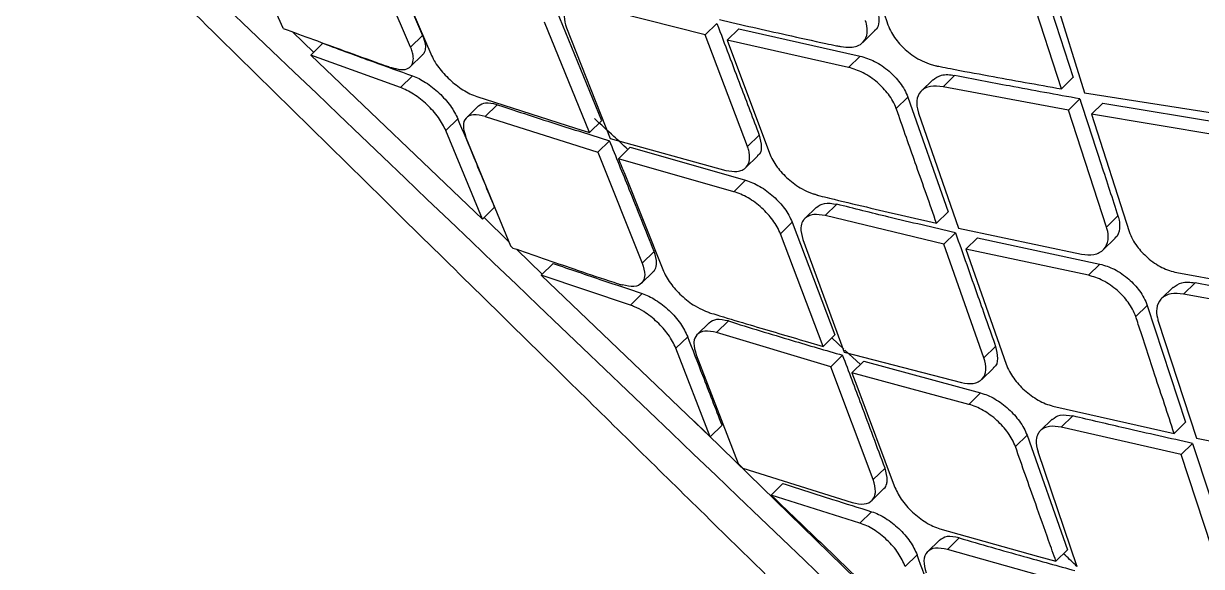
# Model space of a CAD drawing. Extents: x 525 to 613, y 487 to 635.
# Drawn here: x 595.825 to 597.154, y 582.168 to 582.78 of the extents above; entities that cross this region are included whole.
import ezdxf

# ---------------------------------------------------------------- set-up
doc = ezdxf.new("R2010")
doc.units = 0
doc.header["$MEASUREMENT"] = 0
doc.layers.add('1', color=4, linetype='Continuous')
doc.layers.add('STD TEST', color=3, linetype='Continuous')

# ---------------------------------------------------------------- blocks, each defined once
blk = doc.blocks.new('2023 VANGUARD')
at = {"layer": '1', "color": 3, "linetype": 'Continuous', "lineweight": 25}
for p, q in [((27.1039, -9.7952), (27.1575, -9.9162)), ((27.2623, -9.8024), (27.3153, -9.9246)), ((27.3017, -9.9379), (27.2487, -9.8157)), ((27.2776, -9.8369), (27.3245, -9.9455)), ((28.0064, -9.84), (28.0491, -9.9723)), ((28.0361, -9.985), (27.9934, -9.8527)), ((28.021, -9.8568), (28.0621, -9.9895)), ((27.4662, -9.8966), (27.517, -10.0208)), ((27.6341, -9.9242), (27.5016, -9.8907)), ((27.5036, -10.034), (27.4528, -9.9096)), ((27.6473, -9.9113), (27.6341, -9.9242)), ((27.1581, -9.9168), (27.1575, -9.9162)), ((27.1924, -9.9438), (27.1685, -9.9207)), ((27.3017, -9.9379), (27.3153, -9.9246)), ((27.4776, -9.9163), (27.527, -10.041)), ((27.6818, -10.05), (27.6341, -9.9242)), ((27.6588, -9.9301), (27.6719, -9.9172)), ((27.6719, -9.9172), (27.8089, -9.9479)), ((27.8118, -9.9327), (27.8248, -9.92)), ((27.1891, -9.947), (27.2028, -9.9336)), ((27.6588, -9.9301), (27.7065, -10.0574)), ((27.7959, -9.9607), (27.6588, -9.9301)), ((27.1891, -9.947), (27.383, -10.1318)), ((27.2902, -9.9834), (27.1891, -9.947)), ((27.3014, -9.96), (27.315, -9.9467)), ((27.7959, -9.9607), (27.8089, -9.9479)), ((27.2902, -9.9834), (27.3037, -9.9702)), ((27.891, -9.9746), (27.878, -9.9873)), ((27.9025, -9.9825), (27.9155, -9.9698)), ((28.0361, -9.985), (28.049, -9.9723)), ((27.3764, -9.9936), (27.4878, -10.0291)), ((28.0439, -10.009), (27.9025, -9.9825)), ((28.0621, -9.9895), (28.2064, -10.0119)), ((27.3782, -10.0042), (27.3647, -10.0175)), ((27.3993, -10.0028), (27.3858, -10.016)), ((27.8496, -10.007), (27.8626, -9.9943)), ((27.8627, -9.9943), (27.9082, -10.1237)), ((28.0439, -10.009), (28.0568, -9.9963)), ((28.0827, -10.0009), (28.0698, -10.0135)), ((28.0827, -10.0009), (28.2267, -10.0249)), ((27.3416, -10.032), (27.3551, -10.0188)), ((27.3858, -10.016), (27.5128, -10.0565)), ((27.8748, -10.0123), (27.92, -10.1421)), ((28.0869, -10.141), (28.0439, -10.009)), ((28.2138, -10.0375), (28.0698, -10.0135)), ((28.0698, -10.0135), (28.1125, -10.1458)), ((27.383, -10.1318), (27.3416, -10.032)), ((27.4878, -10.0291), (27.5036, -10.034)), ((27.5036, -10.034), (27.517, -10.0209)), ((27.3642, -10.0398), (27.4146, -10.1621)), ((27.5262, -10.0434), (27.5128, -10.0565)), ((27.527, -10.041), (27.6575, -10.0769)), ((27.6818, -10.05), (27.695, -10.0371)), ((27.5128, -10.0565), (27.5631, -10.1814)), ((27.5361, -10.0637), (27.5495, -10.0506)), ((27.5495, -10.0506), (27.6797, -10.088)), ((27.6664, -10.101), (27.5361, -10.0637)), ((27.6798, -10.0737), (27.693, -10.0608)), ((27.5425, -10.0794), (27.5862, -10.1887)), ((27.6664, -10.101), (27.6797, -10.088)), ((27.3965, -10.1185), (27.383, -10.1318)), ((27.7596, -10.1184), (27.7464, -10.1313)), ((27.7694, -10.1279), (27.7826, -10.115)), ((27.8951, -10.1365), (27.9082, -10.1237)), ((27.4127, -10.1573), (27.3847, -10.1301)), ((27.7191, -10.1484), (27.7323, -10.1354)), ((27.7323, -10.1354), (27.7805, -10.2623)), ((27.9034, -10.16), (27.7694, -10.1279)), ((28.0998, -10.1283), (28.0869, -10.141)), ((27.7672, -10.2753), (27.7191, -10.1484)), ((27.9034, -10.16), (27.9165, -10.1472)), ((27.92, -10.1421), (28.0586, -10.1713)), ((27.9413, -10.1529), (27.9283, -10.1656)), ((27.9413, -10.1529), (28.0795, -10.1825)), ((27.4146, -10.1621), (27.4171, -10.1644)), ((27.4503, -10.1938), (27.4216, -10.166)), ((27.7442, -10.1548), (27.7909, -10.282)), ((27.9486, -10.2881), (27.9034, -10.16)), ((28.0665, -10.1952), (27.9283, -10.1656)), ((27.9283, -10.1656), (27.9736, -10.2953)), ((28.0832, -10.1664), (28.0962, -10.1537)), ((27.5631, -10.1814), (27.5765, -10.1683)), ((27.4625, -10.1818), (27.449, -10.195)), ((27.562, -10.2043), (27.5754, -10.1911)), ((28.0665, -10.1952), (28.0795, -10.1825)), ((28.1662, -10.1922), (28.3086, -10.2176)), ((27.449, -10.195), (27.6397, -10.3772)), ((27.5497, -10.2288), (27.449, -10.195)), ((28.1739, -10.2163), (28.1868, -10.2036)), ((27.5497, -10.2288), (27.5631, -10.2157)), ((28.162, -10.2087), (28.149, -10.2214)), ((28.316, -10.242), (28.1739, -10.2163)), ((28.1199, -10.2418), (28.1329, -10.2292)), ((28.1329, -10.2291), (28.1762, -10.3608)), ((27.6386, -10.2488), (27.6252, -10.2618)), ((27.6469, -10.2598), (27.6603, -10.2467)), ((27.776, -10.2983), (27.6469, -10.2598)), ((28.1453, -10.2469), (28.1883, -10.3789)), ((27.601, -10.2775), (27.6144, -10.2644)), ((27.7494, -10.2702), (27.7672, -10.2753)), ((27.7672, -10.2753), (27.7805, -10.2623)), ((27.7906, -10.2785), (27.7769, -10.2658)), ((27.6397, -10.3772), (27.601, -10.2775)), ((27.624, -10.2849), (27.6713, -10.4075)), ((27.776, -10.2983), (27.7892, -10.2853)), ((27.7909, -10.282), (27.9232, -10.3161)), ((27.8092, -10.2957), (27.7918, -10.2796)), ((27.9486, -10.2881), (27.9617, -10.2753)), ((27.8238, -10.4256), (27.776, -10.2983)), ((27.7996, -10.3051), (27.8129, -10.2921)), ((27.8129, -10.2921), (27.9448, -10.3278)), ((27.9461, -10.3125), (27.9592, -10.2997)), ((27.9317, -10.3407), (27.7996, -10.3051)), ((27.8063, -10.3228), (27.8472, -10.4325)), ((27.9317, -10.3407), (27.9448, -10.3278)), ((28.0264, -10.3426), (28.1632, -10.3735)), ((28.2765, -10.997), (27.6215, -10.3598)), ((27.6397, -10.3772), (27.6531, -10.3641)), ((28.0254, -10.3575), (28.0123, -10.3703)), ((28.0358, -10.3665), (28.0489, -10.3537)), ((28.1632, -10.3735), (28.1762, -10.3608)), ((27.9841, -10.3883), (27.9972, -10.3755)), ((27.9972, -10.3755), (28.043, -10.5047)), ((28.171, -10.3974), (28.0358, -10.3665)), ((28.1883, -10.3789), (28.3278, -10.4072)), ((28.184, -10.3847), (28.171, -10.3974)), ((28.0539, -10.524), (28.0096, -10.3944)), ((28.2141, -10.5277), (28.171, -10.3974)), ((27.6765, -10.4125), (27.8, -10.4515)), ((27.8238, -10.4256), (27.837, -10.4126)), ((27.7085, -10.443), (27.7218, -10.43)), ((27.8087, -10.4747), (27.7085, -10.443)), ((27.822, -10.4491), (27.8353, -10.4361)), ((27.8087, -10.4747), (27.8219, -10.4617)), ((27.8989, -10.4809), (28.0101, -10.5122)), ((27.8984, -10.4939), (27.8851, -10.5068)), ((27.9074, -10.5042), (27.9206, -10.4913)), ((27.8599, -10.5234), (27.8732, -10.5104)), ((28.0382, -10.541), (27.9074, -10.5042)), ((28.0101, -10.5122), (28.0299, -10.5176)), ((28.0299, -10.5176), (28.043, -10.5047))]:
    blk.add_line(p, q, dxfattribs=at)
at = {"layer": '1', "color": 3, "linetype": 'Continuous', "lineweight": 25, "flags": 128}
blk.add_lwpolyline([(27.7996, -10.3051), (27.8034, -10.315), (27.8063, -10.3228)], dxfattribs=at)
at = {"layer": '1', "color": 3, "linetype": 'Continuous', "lineweight": 25}
for points, knots in [([(26.8663, -9.7116), (26.937, -9.7812), (27.0812, -9.923), (27.2872, -10.1253), (27.4722, -10.3069), (27.6216, -10.4534), (27.7474, -10.5767), (27.8647, -10.6918), (27.9896, -10.8141), (28.1434, -10.965), (28.3305, -11.1483), (28.5539, -11.3673), (28.7978, -11.6064), (29.1727, -11.974), (29.664, -12.4562), (30.258, -13.0407), (30.9241, -13.6973), (31.6654, -14.4298), (32.3021, -15.0605), (32.756, -15.5099), (33.0391, -15.7902), (33.347, -16.0949), (33.6662, -16.4106), (33.8829, -16.6245), (33.9883, -16.7285)], [0, 0, 0, 0, 0.029767, 0.060688, 0.086611, 0.107534, 0.123455, 0.139475, 0.15683, 0.175896, 0.204115, 0.235405, 0.26976, 0.306593, 0.392938, 0.476282, 0.556631, 0.673578, 0.789035, 0.825555, 0.865273, 0.90861, 0.955567, 1, 1, 1, 1]), ([(30.4801, -13.1596), (30.0519, -12.7402), (29.3937, -12.0955), (28.1959, -10.9459), (27.4291, -10.2133), (26.8949, -9.7029)], [0, 0, 0, 0, 0.360925, 0.55487, 1, 1, 1, 1]), ([(27.7955, -9.7827), (27.8011, -9.7989), (27.816, -9.8423), (27.831, -9.8856), (27.8403, -9.9128)], [0, 0, 0, 0, 0.372707, 1, 1, 1, 1]), ([(27.5016, -9.8907), (27.4971, -9.8899), (27.4901, -9.8886), (27.4828, -9.8906), (27.4797, -9.8928), (27.4783, -9.8944), (27.4777, -9.8951), (27.476, -9.8977), (27.4741, -9.9041), (27.4763, -9.9118), (27.4776, -9.9163)], [0, 0, 0, 0, 0.227326, 0.358308, 0.50069, 0.509896, 0.525431, 0.57548, 0.751062, 1, 1, 1, 1]), ([(27.8279, -9.8951), (27.8284, -9.8968), (27.83, -9.9016), (27.8302, -9.9104), (27.8287, -9.9177), (27.8249, -9.9196), (27.8246, -9.9197)], [0, 0, 0, 0, 0.167476, 0.481729, 0.961583, 1, 1, 1, 1]), ([(27.6473, -9.9113), (27.6562, -9.9348), (27.6721, -9.9767), (27.688, -10.0186), (27.695, -10.0371)], [0, 0, 0, 0, 0.56, 1, 1, 1, 1]), ([(27.6501, -9.9069), (27.6753, -9.9127), (27.7153, -9.9217), (27.7593, -9.9315), (27.7798, -9.9358), (27.7855, -9.937), (27.7873, -9.9372), (27.7875, -9.9373)], [0, 0, 0, 0, 0.5542, 0.876803, 0.963311, 0.995487, 1, 1, 1, 1]), ([(27.7875, -9.9373), (27.7911, -9.9377), (27.7979, -9.9385), (27.8062, -9.9369), (27.8138, -9.932), (27.8175, -9.9231), (27.8168, -9.9143), (27.8155, -9.9095), (27.815, -9.9083), (27.8149, -9.9079), (27.8149, -9.9078), (27.8149, -9.9078)], [0, 0, 0, 0, 0.1686, 0.314286, 0.500831, 0.749908, 0.935304, 0.98281, 0.995195, 0.999509, 1, 1, 1, 1]), ([(27.8403, -9.9128), (27.8415, -9.9157), (27.8437, -9.921), (27.8504, -9.9311), (27.8591, -9.9404), (27.8697, -9.9484), (27.879, -9.9539), (27.8878, -9.9571), (27.8927, -9.9584), (27.8944, -9.9588)], [0, 0, 0, 0, 0.141302, 0.269122, 0.500645, 0.625891, 0.769161, 0.919704, 1, 1, 1, 1]), ([(27.1581, -9.9168), (27.1808, -9.9252), (27.2167, -9.9385), (27.2564, -9.9527), (27.274, -9.959), (27.2788, -9.9606), (27.2802, -9.961), (27.2806, -9.9611), (27.2807, -9.9611)], [0, 0, 0, 0, 0.561227, 0.884956, 0.968544, 0.990776, 0.998905, 1, 1, 1, 1]), ([(27.3153, -9.9246), (27.3166, -9.9282), (27.3187, -9.9343), (27.3182, -9.9413), (27.3169, -9.9453), (27.3151, -9.9465), (27.3149, -9.9466)], [0, 0, 0, 0, 0.379875, 0.645622, 0.961506, 1, 1, 1, 1]), ([(27.2028, -9.9336), (27.2215, -9.9405), (27.2549, -9.9529), (27.2888, -9.9649), (27.3037, -9.9702)], [0, 0, 0, 0, 0.56, 1, 1, 1, 1]), ([(27.2807, -9.9611), (27.2811, -9.9612), (27.2821, -9.9614), (27.2849, -9.9622), (27.2898, -9.9633), (27.2965, -9.9633), (27.3025, -9.9601), (27.3052, -9.9535), (27.3046, -9.9464), (27.3031, -9.9416), (27.3021, -9.939), (27.3018, -9.9381), (27.3017, -9.9379)], [0, 0, 0, 0, 0.017347, 0.047358, 0.146095, 0.296692, 0.499054, 0.707988, 0.86123, 0.958554, 0.986235, 1, 1, 1, 1]), ([(27.3245, -9.9455), (27.3257, -9.948), (27.328, -9.953), (27.3347, -9.9629), (27.3434, -9.9725), (27.3531, -9.9808), (27.3608, -9.9862), (27.3688, -9.9908), (27.3738, -9.9927), (27.3764, -9.9936)], [0, 0, 0, 0, 0.134198, 0.262289, 0.500552, 0.620496, 0.743384, 0.869727, 1, 1, 1, 1]), ([(27.8089, -9.9479), (27.8144, -9.9496), (27.8226, -9.9521), (27.8337, -9.9589), (27.8438, -9.9667), (27.8526, -9.976), (27.8593, -9.9861), (27.8615, -9.9915), (27.8627, -9.9943)], [0, 0, 0, 0, 0.246373, 0.372171, 0.499627, 0.729573, 0.85981, 1, 1, 1, 1]), ([(27.8496, -10.007), (27.8485, -10.0043), (27.8463, -9.9989), (27.8396, -9.9889), (27.8308, -9.9795), (27.8207, -9.9717), (27.8096, -9.9649), (27.8013, -9.9624), (27.7959, -9.9607)], [0, 0, 0, 0, 0.139178, 0.269056, 0.500231, 0.627372, 0.753383, 1, 1, 1, 1]), ([(27.8944, -9.9588), (27.8949, -9.959), (27.8965, -9.9593), (27.902, -9.9604), (27.9212, -9.9642), (27.9668, -9.9725), (28.0087, -9.9801), (28.0361, -9.985)], [0, 0, 0, 0, 0.011694, 0.035115, 0.11719, 0.422323, 1, 1, 1, 1]), ([(27.3037, -9.9702), (27.3062, -9.9711), (27.311, -9.973), (27.3187, -9.9776), (27.3265, -9.9831), (27.334, -9.9896), (27.3408, -9.9967), (27.349, -10.0067), (27.3527, -10.0139), (27.3551, -10.0188)], [0, 0, 0, 0, 0.127889, 0.250064, 0.375795, 0.500251, 0.623672, 0.750628, 1, 1, 1, 1]), ([(27.8912, -9.9748), (27.894, -9.9727), (27.8985, -9.9694), (27.9076, -9.9686), (27.9129, -9.9694), (27.9155, -9.9698)], [0, 0, 0, 0, 0.476768, 0.742768, 1, 1, 1, 1]), ([(28.0568, -9.9963), (28.0303, -9.9915), (27.9829, -9.9829), (27.9361, -9.9738), (27.9155, -9.9698)], [0, 0, 0, 0, 0.560001, 1, 1, 1, 1]), ([(27.3416, -10.032), (27.3391, -10.0272), (27.3354, -10.0199), (27.3272, -10.0099), (27.3204, -10.0028), (27.3129, -9.9964), (27.3052, -9.9909), (27.2974, -9.9863), (27.2926, -9.9844), (27.2902, -9.9834)], [0, 0, 0, 0, 0.2510473, 0.3771618, 0.5005905, 0.624744, 0.7493882, 0.87182, 1, 1, 1, 1]), ([(27.9025, -9.9825), (27.8976, -9.982), (27.8899, -9.9812), (27.882, -9.9841), (27.8757, -9.9888), (27.8719, -9.9976), (27.873, -10.0069), (27.8747, -10.0118), (27.8748, -10.0123)], [0, 0, 0, 0, 0.236342, 0.365111, 0.500741, 0.750186, 0.974838, 1, 1, 1, 1]), ([(27.3993, -10.0028), (27.3945, -10.0017), (27.3854, -9.9995), (27.3807, -10.0028), (27.3784, -10.0045)], [0, 0, 0, 0, 0.51895, 1, 1, 1, 1]), ([(27.3993, -10.0028), (27.4227, -10.0105), (27.4647, -10.0243), (27.5074, -10.0376), (27.5262, -10.0434)], [0, 0, 0, 0, 0.56, 1, 1, 1, 1]), ([(27.8951, -10.1365), (27.8876, -10.1149), (27.8733, -10.0745), (27.8581, -10.0313), (27.8506, -10.0097), (27.8496, -10.007)], [0, 0, 0, 0, 0.499999, 0.937966, 1, 1, 1, 1]), ([(28.0568, -9.9963), (28.0648, -10.021), (28.0792, -10.065), (28.0935, -10.1089), (28.0998, -10.1283)], [0, 0, 0, 0, 0.56, 1, 1, 1, 1]), ([(27.3965, -10.1185), (27.3888, -10.0999), (27.3751, -10.0665), (27.3612, -10.0334), (27.3551, -10.0188)], [0, 0, 0, 0, 0.56, 1, 1, 1, 1]), ([(27.3858, -10.016), (27.3812, -10.015), (27.3719, -10.0129), (27.3634, -10.0172), (27.3599, -10.0261), (27.3628, -10.0352), (27.3642, -10.0398)], [0, 0, 0, 0, 0.247997, 0.498682, 0.750045, 1, 1, 1, 1]), ([(27.5468, -10.0532), (27.5415, -10.0483), (27.529, -10.0367), (27.5164, -10.0251), (27.5091, -10.0185)], [0, 0, 0, 0, 0.421645, 1, 1, 1, 1]), ([(27.5765, -10.1683), (27.5671, -10.1449), (27.5505, -10.1032), (27.5336, -10.0617), (27.5262, -10.0434)], [0, 0, 0, 0, 0.56, 1, 1, 1, 1]), ([(27.695, -10.0371), (27.6961, -10.0416), (27.6984, -10.0507), (27.6966, -10.0587), (27.6931, -10.0604), (27.6928, -10.0606)], [0, 0, 0, 0, 0.477958, 0.956128, 1, 1, 1, 1]), ([(27.6575, -10.0769), (27.6619, -10.0776), (27.6688, -10.0788), (27.6762, -10.0767), (27.6816, -10.0728), (27.6845, -10.066), (27.6843, -10.0582), (27.6829, -10.0532), (27.6821, -10.0509), (27.6819, -10.0502), (27.6818, -10.0501), (27.6818, -10.05), (27.6818, -10.05)], [0, 0, 0, 0, 0.22469, 0.356324, 0.500618, 0.716716, 0.872173, 0.966663, 0.990982, 0.997402, 0.999708, 1, 1, 1, 1]), ([(27.7065, -10.0574), (27.7077, -10.06), (27.7099, -10.0652), (27.7165, -10.0752), (27.7253, -10.0847), (27.7352, -10.0927), (27.7445, -10.0987), (27.7522, -10.1021), (27.7577, -10.1037), (27.7591, -10.1042), (27.7595, -10.1044)], [0, 0, 0, 0, 0.136535, 0.265235, 0.498731, 0.623925, 0.748735, 0.924773, 0.974931, 1, 1, 1, 1]), ([(27.5361, -10.0637), (27.5373, -10.0666), (27.5394, -10.0718), (27.5416, -10.0771), (27.5425, -10.0794)], [0, 0, 0, 0, 0.560001, 1, 1, 1, 1]), ([(27.6797, -10.088), (27.6823, -10.0888), (27.6875, -10.0905), (27.6957, -10.0947), (27.7037, -10.1), (27.7136, -10.1081), (27.7223, -10.1177), (27.7289, -10.1277), (27.7311, -10.1328), (27.7323, -10.1354)], [0, 0, 0, 0, 0.126877, 0.252404, 0.376925, 0.500949, 0.736642, 0.8649, 1, 1, 1, 1]), ([(27.7191, -10.1484), (27.7179, -10.1458), (27.7157, -10.1407), (27.7091, -10.1306), (27.7004, -10.1211), (27.6905, -10.113), (27.6824, -10.1077), (27.6742, -10.1035), (27.669, -10.1018), (27.6664, -10.101)], [0, 0, 0, 0, 0.13459, 0.262683, 0.499083, 0.622951, 0.747645, 0.873213, 1, 1, 1, 1]), ([(27.7595, -10.1044), (27.7597, -10.1044), (27.76, -10.1046), (27.7613, -10.1049), (27.7661, -10.1062), (27.7845, -10.1107), (27.8282, -10.1211), (27.8687, -10.1304), (27.8951, -10.1365)], [0, 0, 0, 0, 0.003081, 0.009217, 0.030715, 0.110676, 0.418546, 1, 1, 1, 1]), ([(27.7597, -10.1186), (27.7624, -10.1166), (27.7678, -10.1127), (27.7775, -10.1142), (27.7826, -10.115)], [0, 0, 0, 0, 0.481231, 1, 1, 1, 1]), ([(27.7694, -10.1279), (27.7649, -10.1272), (27.7577, -10.126), (27.7503, -10.1282), (27.7469, -10.1306), (27.745, -10.1329), (27.7431, -10.1357), (27.741, -10.1423), (27.743, -10.1501), (27.7442, -10.1548)], [0, 0, 0, 0, 0.228116, 0.358951, 0.500789, 0.5284, 0.579385, 0.751058, 1, 1, 1, 1]), ([(27.9165, -10.1472), (27.8913, -10.1414), (27.8463, -10.1309), (27.802, -10.1199), (27.7826, -10.115)], [0, 0, 0, 0, 0.560001, 1, 1, 1, 1]), ([(28.0998, -10.1283), (28.1, -10.1288), (28.1005, -10.1304), (28.1017, -10.1353), (28.102, -10.1439), (28.0997, -10.1509), (28.0963, -10.1534), (28.0961, -10.1536)], [0, 0, 0, 0, 0.053836, 0.152255, 0.482005, 0.962159, 1, 1, 1, 1]), ([(27.9165, -10.1472), (27.9249, -10.1711), (27.94, -10.2139), (27.9551, -10.2565), (27.9617, -10.2753)], [0, 0, 0, 0, 0.56, 1, 1, 1, 1]), ([(28.0586, -10.1713), (28.0635, -10.1718), (28.0711, -10.1726), (28.0791, -10.1698), (28.0855, -10.1649), (28.0891, -10.1568), (28.0888, -10.1476), (28.0874, -10.1426), (28.0869, -10.141)], [0, 0, 0, 0, 0.234566, 0.363734, 0.500575, 0.749624, 0.915441, 1, 1, 1, 1]), ([(28.1125, -10.1458), (28.1136, -10.1487), (28.1158, -10.1543), (28.1224, -10.1645), (28.131, -10.1738), (28.141, -10.1815), (28.1521, -10.1883), (28.1606, -10.1906), (28.1662, -10.1922)], [0, 0, 0, 0, 0.143742, 0.275079, 0.499771, 0.625926, 0.751472, 1, 1, 1, 1]), ([(27.4171, -10.1644), (27.44, -10.1723), (27.476, -10.1846), (27.5157, -10.1982), (27.534, -10.204), (27.5389, -10.2057), (27.5404, -10.206), (27.5406, -10.2061)], [0, 0, 0, 0, 0.558794, 0.8812619, 0.9660835, 0.9962827, 1, 1, 1, 1]), ([(27.5753, -10.1909), (27.5755, -10.1909), (27.5776, -10.1899), (27.5786, -10.1862), (27.5798, -10.1793), (27.5779, -10.173), (27.5765, -10.1683)], [0, 0, 0, 0, 0.034652, 0.346523, 0.517621, 1, 1, 1, 1]), ([(27.4625, -10.1818), (27.4812, -10.1882), (27.5145, -10.1996), (27.5482, -10.2108), (27.5631, -10.2157)], [0, 0, 0, 0, 0.5600001, 1, 1, 1, 1]), ([(27.5631, -10.1814), (27.5644, -10.1861), (27.5663, -10.1924), (27.5653, -10.1994), (27.5624, -10.2051), (27.5546, -10.2091), (27.5453, -10.2071), (27.5406, -10.2061)], [0, 0, 0, 0, 0.250489, 0.338254, 0.501586, 0.751021, 1, 1, 1, 1]), ([(27.5862, -10.1887), (27.5874, -10.1913), (27.5896, -10.1963), (27.5962, -10.2064), (27.6049, -10.2161), (27.6148, -10.2245), (27.6234, -10.2305), (27.6316, -10.2345), (27.6364, -10.2363), (27.638, -10.2369)], [0, 0, 0, 0, 0.133853, 0.261845, 0.500353, 0.624841, 0.750308, 0.914729, 1, 1, 1, 1]), ([(28.0795, -10.1825), (28.0849, -10.1841), (28.0932, -10.1865), (28.1043, -10.1933), (28.1143, -10.2011), (28.123, -10.2106), (28.1296, -10.2208), (28.1318, -10.2263), (28.1329, -10.2291)], [0, 0, 0, 0, 0.245391, 0.371225, 0.4989, 0.728411, 0.859039, 1, 1, 1, 1]), ([(28.1199, -10.2418), (28.1188, -10.239), (28.1167, -10.2336), (28.1101, -10.2234), (28.1014, -10.2139), (28.0914, -10.2061), (28.0803, -10.1993), (28.072, -10.1968), (28.0665, -10.1952)], [0, 0, 0, 0, 0.139245, 0.269125, 0.500036, 0.627463, 0.753596, 1, 1, 1, 1]), ([(28.1621, -10.209), (28.1651, -10.2068), (28.1696, -10.2034), (28.1788, -10.2025), (28.1842, -10.2033), (28.1868, -10.2036)], [0, 0, 0, 0, 0.477501, 0.742739, 1, 1, 1, 1]), ([(28.3289, -10.2294), (28.3022, -10.2247), (28.2546, -10.2164), (28.2075, -10.2075), (28.1868, -10.2036)], [0, 0, 0, 0, 0.56, 1, 1, 1, 1]), ([(27.5631, -10.2157), (27.5656, -10.2166), (27.5704, -10.2185), (27.5783, -10.2229), (27.586, -10.2284), (27.5935, -10.2348), (27.6004, -10.242), (27.6084, -10.252), (27.612, -10.2595), (27.6144, -10.2644)], [0, 0, 0, 0, 0.127718, 0.250039, 0.37571, 0.500214, 0.623719, 0.750554, 1, 1, 1, 1]), ([(28.1739, -10.2163), (28.1689, -10.2158), (28.1612, -10.2151), (28.1531, -10.2181), (28.1466, -10.2229), (28.1429, -10.2314), (28.1435, -10.2404), (28.1448, -10.2453), (28.1451, -10.2465), (28.1452, -10.2468), (28.1453, -10.2469), (28.1453, -10.2469), (28.1453, -10.2469), (28.1453, -10.2469), (28.1453, -10.2469)], [0, 0, 0, 0, 0.237001, 0.365578, 0.500634, 0.749898, 0.937048, 0.984123, 0.995963, 0.998957, 0.999722, 0.999922, 0.999992, 1, 1, 1, 1]), ([(27.601, -10.2775), (27.5998, -10.2749), (27.5976, -10.2699), (27.591, -10.2597), (27.5824, -10.2499), (27.5726, -10.2415), (27.564, -10.2353), (27.5558, -10.2313), (27.5512, -10.2294), (27.5497, -10.2288)], [0, 0, 0, 0, 0.133412, 0.261301, 0.500691, 0.625134, 0.750277, 0.916768, 1, 1, 1, 1]), ([(27.638, -10.2369), (27.6381, -10.237), (27.6384, -10.2371), (27.6396, -10.2375), (27.6436, -10.2388), (27.6588, -10.2434), (27.6947, -10.2541), (27.7278, -10.2638), (27.7494, -10.2702)], [0, 0, 0, 0, 0.0035595, 0.0101503, 0.03245, 0.1135531, 0.421816, 1, 1, 1, 1]), ([(27.6603, -10.2467), (27.6554, -10.2457), (27.6462, -10.2437), (27.6412, -10.2472), (27.6387, -10.249)], [0, 0, 0, 0, 0.518745, 1, 1, 1, 1]), ([(28.1632, -10.3735), (28.156, -10.3516), (28.1436, -10.3141), (28.1295, -10.271), (28.1223, -10.249), (28.1201, -10.2426), (28.1199, -10.2418)], [0, 0, 0, 0, 0.499999, 0.853454, 0.982761, 1, 1, 1, 1]), ([(27.6469, -10.2598), (27.6422, -10.2588), (27.6328, -10.2569), (27.6242, -10.2614), (27.6216, -10.2675), (27.6211, -10.275), (27.6226, -10.2802), (27.624, -10.2849)], [0, 0, 0, 0, 0.248298, 0.498758, 0.722804, 0.750097, 1, 1, 1, 1]), ([(27.6603, -10.2467), (27.6841, -10.2541), (27.7268, -10.2672), (27.7701, -10.2798), (27.7892, -10.2853)], [0, 0, 0, 0, 0.56, 1, 1, 1, 1]), ([(27.6531, -10.3641), (27.6459, -10.3455), (27.633, -10.3121), (27.6201, -10.279), (27.6144, -10.2644)], [0, 0, 0, 0, 0.56, 1, 1, 1, 1]), ([(27.837, -10.4126), (27.8281, -10.3888), (27.8123, -10.3463), (27.7963, -10.304), (27.7892, -10.2853)], [0, 0, 0, 0, 0.56, 1, 1, 1, 1]), ([(27.9617, -10.2753), (27.9628, -10.28), (27.9649, -10.2893), (27.9628, -10.2975), (27.9593, -10.2993), (27.959, -10.2994)], [0, 0, 0, 0, 0.478291, 0.956927, 1, 1, 1, 1]), ([(27.9232, -10.3162), (27.9278, -10.3168), (27.935, -10.3179), (27.9424, -10.3155), (27.9482, -10.3111), (27.9521, -10.3024), (27.9498, -10.2929), (27.9486, -10.2881)], [0, 0, 0, 0, 0.233293, 0.363102, 0.501454, 0.750916, 1, 1, 1, 1]), ([(27.9736, -10.2953), (27.9747, -10.298), (27.9769, -10.3033), (27.9834, -10.3134), (27.9941, -10.3254), (28.0072, -10.3348), (28.0183, -10.3403), (28.0237, -10.3418), (28.0264, -10.3426)], [0, 0, 0, 0, 0.136565, 0.265411, 0.499405, 0.745529, 0.871767, 1, 1, 1, 1]), ([(27.9448, -10.3278), (27.9474, -10.3286), (27.9527, -10.3302), (27.9609, -10.3344), (27.9689, -10.3396), (27.9788, -10.3478), (27.9874, -10.3574), (27.994, -10.3676), (27.9961, -10.3728), (27.9972, -10.3755)], [0, 0, 0, 0, 0.126378, 0.251653, 0.37609, 0.499947, 0.736286, 0.864779, 1, 1, 1, 1]), ([(33.089, -17.8555), (32.8469, -17.5345), (32.3652, -16.8957), (31.5863, -15.9847), (30.7889, -15.0999), (29.9669, -14.2414), (29.1318, -13.4082), (28.2861, -12.5963), (27.4201, -11.8141), (26.5231, -11.0565), (25.896, -10.586), (25.5807, -10.3493)], [0, 0, 0, 0, 0.113392, 0.225638, 0.337341, 0.448782, 0.560233, 0.669481, 0.778832, 0.888788, 1, 1, 1, 1]), ([(27.9841, -10.3883), (27.983, -10.3857), (27.9809, -10.3805), (27.9744, -10.3703), (27.9657, -10.3607), (27.9558, -10.3525), (27.9478, -10.3473), (27.9396, -10.3431), (27.9343, -10.3415), (27.9317, -10.3407)], [0, 0, 0, 0, 0.13428, 0.262277, 0.498959, 0.623009, 0.74781, 0.873385, 1, 1, 1, 1]), ([(28.0256, -10.3577), (28.0283, -10.3557), (28.034, -10.3515), (28.0438, -10.353), (28.0489, -10.3537)], [0, 0, 0, 0, 0.481832, 1, 1, 1, 1]), ([(28.0358, -10.3665), (28.0312, -10.3658), (28.024, -10.3648), (28.0164, -10.3671), (28.0128, -10.3697), (28.0108, -10.372), (28.0089, -10.375), (28.0066, -10.3817), (28.0084, -10.3897), (28.0096, -10.3944)], [0, 0, 0, 0, 0.22871, 0.359434, 0.50086, 0.53013, 0.581653, 0.751051, 1, 1, 1, 1]), ([(28.184, -10.3847), (28.1586, -10.3791), (28.1133, -10.369), (28.0686, -10.3584), (28.0489, -10.3537)], [0, 0, 0, 0, 0.560001, 1, 1, 1, 1]), ([(28.0299, -10.5176), (28.0271, -10.5098), (28.0195, -10.4883), (28.0042, -10.4452), (27.9917, -10.4099), (27.9841, -10.3883)], [0, 0, 0, 0, 0.1803166, 0.5000008, 1, 1, 1, 1]), ([(28.184, -10.3847), (28.1921, -10.409), (28.2064, -10.4525), (28.2208, -10.4959), (28.2271, -10.5149)], [0, 0, 0, 0, 0.56, 1, 1, 1, 1]), ([(27.6713, -10.4075), (27.6723, -10.4084), (27.674, -10.4101), (27.6758, -10.4117), (27.6765, -10.4125)], [0, 0, 0, 0, 0.559999, 1, 1, 1, 1]), ([(27.8352, -10.4359), (27.8354, -10.4358), (27.8376, -10.4348), (27.8387, -10.431), (27.8401, -10.4239), (27.8383, -10.4174), (27.837, -10.4126)], [0, 0, 0, 0, 0.03414, 0.345279, 0.51743, 1, 1, 1, 1]), ([(27.7218, -10.43), (27.7404, -10.436), (27.7736, -10.4467), (27.8072, -10.4571), (27.8219, -10.4617)], [0, 0, 0, 0, 0.56, 1, 1, 1, 1]), ([(27.8, -10.4515), (27.8048, -10.4524), (27.8142, -10.4543), (27.8224, -10.45), (27.8255, -10.4441), (27.8268, -10.4368), (27.825, -10.4303), (27.8238, -10.4256)], [0, 0, 0, 0, 0.248517, 0.498677, 0.66224, 0.750249, 1, 1, 1, 1]), ([(27.8472, -10.4325), (27.8496, -10.4376), (27.8531, -10.4451), (27.8611, -10.4552), (27.8701, -10.4645), (27.8805, -10.4725), (27.8911, -10.4783), (27.8963, -10.48), (27.8989, -10.4809)], [0, 0, 0, 0, 0.250725, 0.377259, 0.50088, 0.743366, 0.869913, 1, 1, 1, 1]), ([(27.7085, -10.443), (27.7195, -10.4536), (27.7508, -10.4836), (27.8134, -10.5436), (27.865, -10.593), (27.8962, -10.623)], [0, 0, 0, 0, 0.176668, 0.5, 1, 1, 1, 1]), ([(27.8219, -10.4617), (27.8245, -10.4626), (27.8296, -10.4644), (27.8376, -10.4689), (27.8453, -10.4743), (27.8527, -10.4807), (27.8594, -10.4877), (27.8674, -10.4979), (27.8709, -10.5054), (27.8732, -10.5104)], [0, 0, 0, 0, 0.129351, 0.255598, 0.379079, 0.500174, 0.62377, 0.750466, 1, 1, 1, 1]), ([(27.8599, -10.5234), (27.8576, -10.5184), (27.8541, -10.5108), (27.8461, -10.5007), (27.8393, -10.4936), (27.8318, -10.4871), (27.8241, -10.4817), (27.8162, -10.4773), (27.8112, -10.4756), (27.8087, -10.4747)], [0, 0, 0, 0, 0.250431, 0.376661, 0.500308, 0.624735, 0.749595, 0.872246, 1, 1, 1, 1]), ([(27.9206, -10.4913), (27.9157, -10.4903), (27.9063, -10.4884), (27.9011, -10.4922), (27.8985, -10.4941)], [0, 0, 0, 0, 0.518408, 1, 1, 1, 1]), ([(27.9206, -10.4913), (27.9448, -10.4983), (27.9881, -10.5108), (28.032, -10.5228), (28.0513, -10.5282)], [0, 0, 0, 0, 0.56, 1, 1, 1, 1]), ([(27.9095, -10.61), (27.9027, -10.5914), (27.8907, -10.5581), (27.8785, -10.525), (27.8732, -10.5104)], [0, 0, 0, 0, 0.56, 1, 1, 1, 1]), ([(27.9074, -10.5042), (27.9026, -10.5033), (27.893, -10.5016), (27.8838, -10.5066), (27.8796, -10.5162), (27.8821, -10.5257), (27.8833, -10.5305)], [0, 0, 0, 0, 0.248668, 0.499073, 0.749912, 1, 1, 1, 1]), ([(28.0537, -10.5234), (28.0531, -10.5229), (28.048, -10.5181), (28.0429, -10.5134), (28.0384, -10.5092)], [0, 0, 0, 0, 0.118292, 1, 1, 1, 1])]:
    blk.add_open_spline(points, degree=3, knots=knots, dxfattribs=at)
blk = doc.blocks.new('2026 Vanguard')
at = {"layer": 'STD TEST', "color": 1}
blk.add_blockref('2023 VANGUARD', (44.1613, 88.209), dxfattribs=at)

msp = doc.modelspace()

# ---------------------------------------------------------------- block references
at = {"layer": '1'}
msp.add_blockref('2026 Vanguard', (524.7985, 504.4821), dxfattribs=at)

doc.saveas('drawing.dxf')
